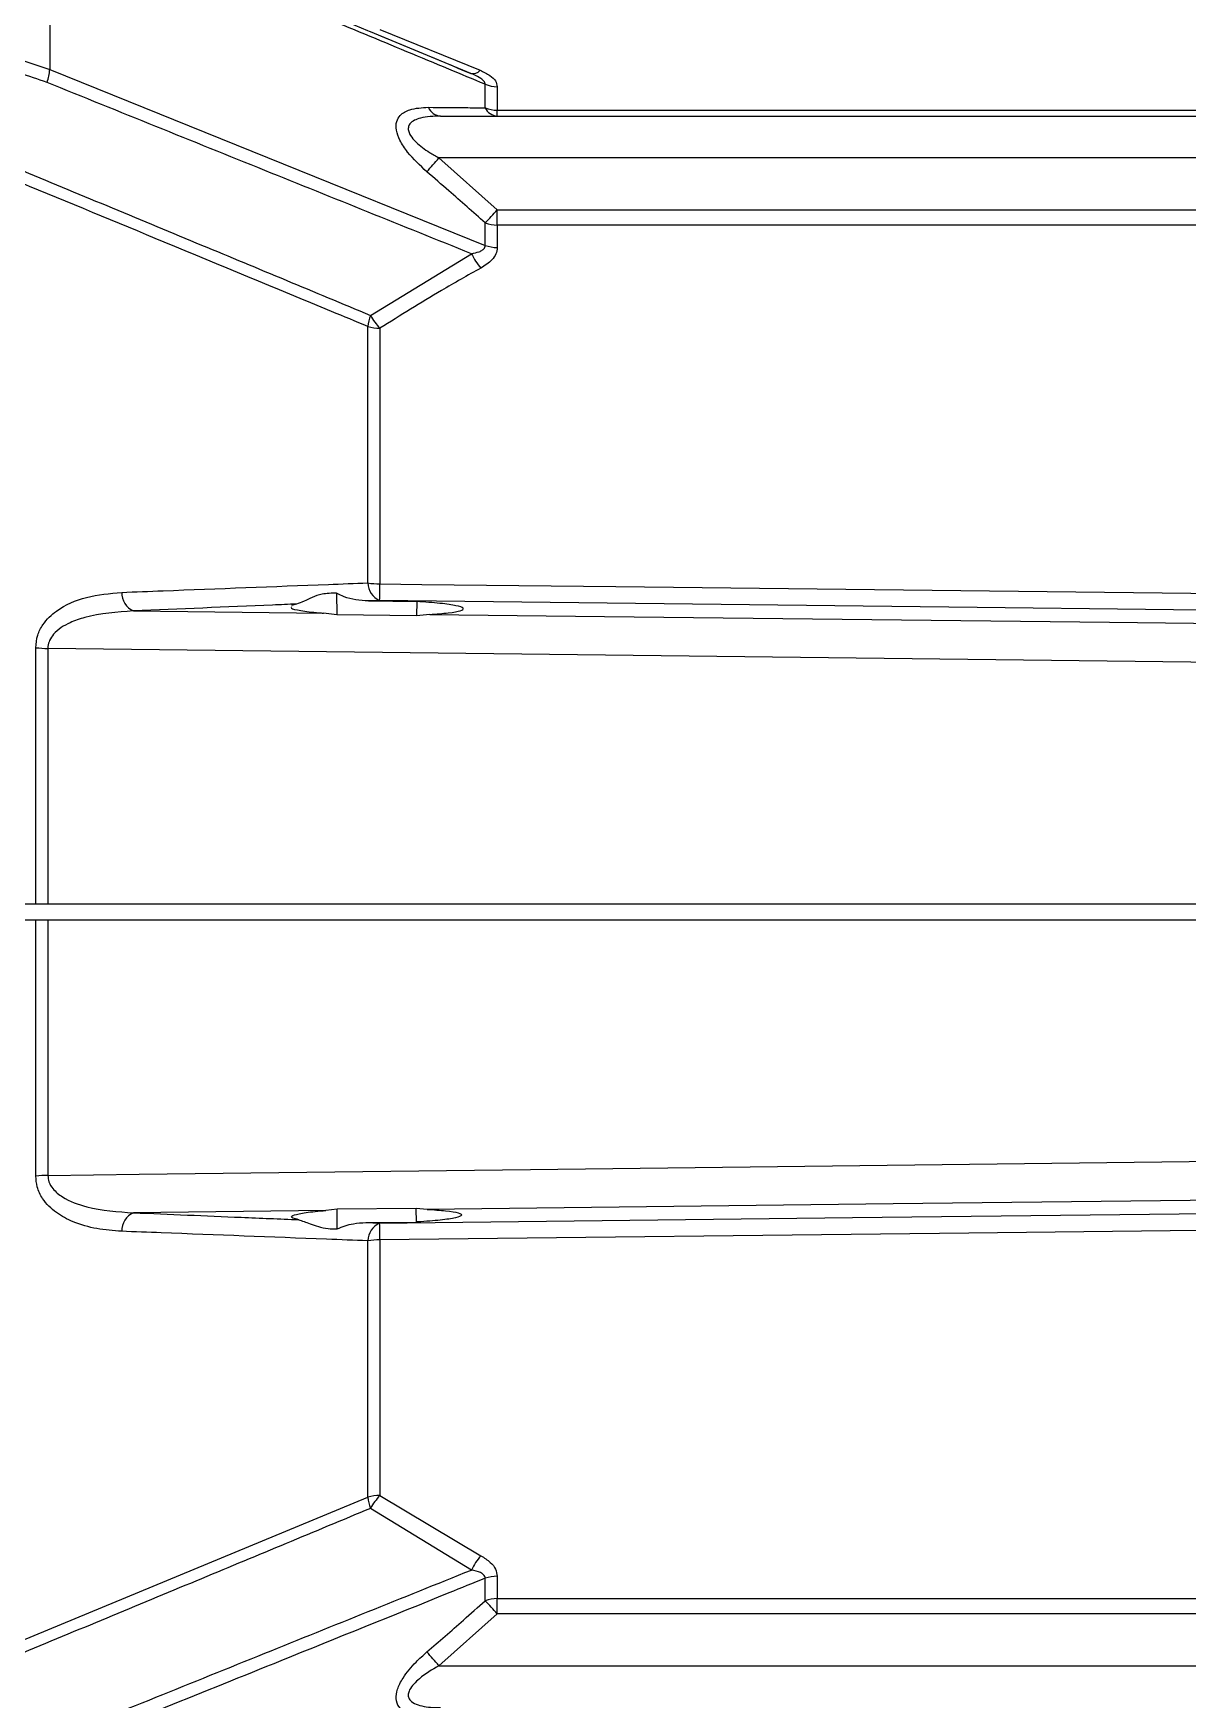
# Model space of a CAD drawing. Extents: x 16.5 to 113.1, y 4.4 to 84.5.
# Drawn here: x 28.105 to 31.056, y 33.892 to 38.153 of the extents above; entities that cross this region are included whole.
import ezdxf

# ---------------------------------------------------------------- set-up
doc = ezdxf.new("R2010")
doc.units = 0
doc.header["$MEASUREMENT"] = 0
doc.layers.add('OBJECT', color=7, linetype='CONTINUOUS')

msp = doc.modelspace()

# ---------------------------------------------------------------- linework, layer by layer
at = {"layer": 'OBJECT'}
for p, q in [((28.1468, 38.4846), (28.1468, 38.061)), ((29.2229, 38.0508), (28.967, 38.1573)), ((28.9909, 38.1629), (29.2468, 38.0587)), ((28.073, 38.0853), (28.1468, 38.061)), ((28.1468, 38.061), (29.2599, 37.6109)), ((29.2599, 37.9628), (29.2599, 38.023)), ((29.2909, 38.0165), (29.2909, 37.9565)), ((29.1458, 37.9415), (33.2007, 37.9415)), ((29.2909, 37.9415), (29.2909, 37.9565)), ((29.2909, 37.9565), (33.2098, 37.9565)), ((29.1418, 37.8344), (29.2909, 37.702)), ((33.2006, 37.8344), (29.1418, 37.8344)), ((29.2909, 37.6628), (29.2909, 37.702)), ((29.2909, 37.702), (33.2083, 37.702)), ((29.2599, 37.6109), (29.2599, 37.6682)), ((29.2909, 37.6628), (29.2909, 37.6057)), ((33.2098, 37.6628), (29.2909, 37.6628)), ((28.9667, 37.432), (29.2247, 37.5897)), ((28.9599, 36.7478), (28.9599, 37.4035)), ((28.9909, 37.3989), (28.9909, 36.7452)), ((28.7774, 36.6936), (28.7647, 36.6899)), ((28.8803, 36.7218), (28.8808, 36.6661)), ((28.9902, 36.7027), (28.9613, 36.7015)), ((28.9613, 36.7015), (29.0851, 36.7)), ((29.0851, 36.7), (29.0847, 36.6638)), ((28.3611, 36.676), (28.8464, 36.6704)), ((28.8808, 36.666), (28.8464, 36.6704)), ((29.0848, 36.6638), (28.8808, 36.666)), ((29.1181, 36.6672), (29.0848, 36.6638)), ((28.1112, 35.9265), (28.1112, 36.5821)), ((28.1422, 36.5804), (28.1422, 35.9265)), ((28.1112, 35.9265), (28.0718, 35.9265)), ((32.8261, 35.9265), (28.1422, 35.9265)), ((28.0718, 35.8865), (28.1112, 35.8865)), ((28.1112, 35.2308), (28.1112, 35.8865)), ((28.1422, 35.8865), (28.1422, 35.2326)), ((28.1422, 35.8865), (32.8261, 35.8865)), ((28.853, 35.1427), (28.3611, 35.137)), ((28.8817, 35.1459), (28.853, 35.1427)), ((28.8813, 35.0958), (28.8818, 35.1459)), ((29.0838, 35.1481), (28.8817, 35.1459)), ((29.1115, 35.1457), (29.0838, 35.1481)), ((29.0841, 35.1133), (29.0838, 35.1481)), ((28.9548, 35.1118), (29.0841, 35.1133)), ((28.9548, 35.1118), (28.9902, 35.1103)), ((28.9599, 34.4095), (28.9599, 35.0652)), ((28.9909, 35.0677), (28.9909, 34.4141)), ((28.0718, 34.0416), (28.9599, 34.4095)), ((28.9909, 34.4141), (29.2489, 34.2599)), ((29.2247, 34.2233), (28.9667, 34.381)), ((29.2599, 34.1448), (29.2599, 34.2021)), ((29.2909, 34.2073), (29.2909, 34.1502)), ((29.2909, 34.1502), (33.2098, 34.1502)), ((29.2909, 34.111), (29.2909, 34.1502)), ((29.2909, 34.111), (29.1418, 33.9786)), ((33.2083, 34.111), (29.2909, 34.111)), ((29.1418, 33.9786), (33.2006, 33.9786))]:
    msp.add_line(p, q, dxfattribs=at)
at = {"layer": 'OBJECT', "flags": 128}
for points in [[(28.9909, 36.7452), (29.0983, 36.744), (29.5942, 36.7383), (31.5781, 36.7155), (33.1005, 36.698)], [(33.0997, 36.6544), (31.8088, 36.6695), (30.5178, 36.6847), (28.9902, 36.7027)], [(29.1181, 36.6672), (29.5652, 36.662), (30.8562, 36.647), (32.3604, 36.6294)], [(32.8837, 36.5229), (32.6337, 36.526), (31.6338, 36.5381), (28.1422, 36.5804)], [(28.1422, 35.2326), (28.3755, 35.2354), (29.3755, 35.2475), (32.8837, 35.29)], [(28.9902, 35.1103), (30.1989, 35.1245), (31.4899, 35.1397), (33.0997, 35.1586)], [(32.3678, 35.1836), (31.5941, 35.1746), (30.3031, 35.1596), (29.1115, 35.1457)], [(33.1005, 35.115), (32.9765, 35.1135), (32.4805, 35.1078), (30.4966, 35.085), (28.9909, 35.0677)]]:
    msp.add_lwpolyline(points, dxfattribs=at)
at = {"layer": 'OBJECT'}
for centre, radius, start, end in [((28.0218, 38.0694), 0.1253, 340.4847, 356.1304), ((29.2283, 38.0744), 0.0242, 257.1665, 319.5537), ((29.2905, 38.0924), 0.0758, 246.1404, 270.2485), ((29.1491, 37.9786), 0.0373, 203.0931, 264.9543), ((29.2937, 37.9789), 0.0375, 205.3826, 265.6122), ((29.2905, 38.0342), 0.0777, 246.7782, 270.2644), ((26.3327, 40.2756), 3.7216, 318.2858, 319.0081), ((26.5312, 40.2034), 3.7246, 317.1048, 317.8101), ((29.2904, 37.7518), 0.089, 249.9497, 270.312), ((29.3702, 37.6594), 0.1613, 205.6079, 221.2588), ((29.2904, 37.6973), 0.0917, 250.5729, 270.3177), ((29.0921, 37.387), 0.1332, 160.2791, 172.9216), ((29.1161, 37.5158), 0.1713, 209.2752, 223.0286), ((28.9903, 37.502), 0.1032, 252.8557, 270.3261), ((29.0104, 36.749), 0.0505, 181.3383, 246.4286), ((28.9901, 36.9239), 0.1787, 260.2576, 270.243), ((25.9095, 36.7751), 3.0815, 358.6543, 359.4453), ((28.3829, 36.7233), 0.052, 179.7531, 245.304), ((28.1414, 36.8413), 0.261, 263.3546, 270.1758), ((28.1414, 34.9717), 0.2609, 89.8241, 96.6466), ((28.3829, 35.0897), 0.052, 114.6954, 180.2475), ((29.0104, 35.064), 0.0505, 113.5704, 178.6621), ((25.9098, 35.0379), 3.0812, 0.5547, 1.3457), ((28.9901, 34.8889), 0.1788, 89.7597, 99.7386), ((28.9903, 34.3109), 0.1032, 89.6763, 107.1408), ((29.0921, 34.4259), 0.1333, 187.0785, 199.7203), ((29.1161, 34.2972), 0.1713, 136.9712, 150.7256), ((29.3702, 34.1536), 0.1613, 138.7416, 154.3917), ((29.2904, 34.1156), 0.0917, 89.6814, 109.4269), ((29.2904, 34.0612), 0.089, 89.6864, 110.0519), ((26.5331, 31.6114), 3.722, 42.1894, 42.8952), ((26.3354, 31.5398), 3.7181, 40.9911, 41.7141)]:
    msp.add_arc(centre, radius, start, end, dxfattribs=at)
for points, knots in [([(28.1395, 38.5006), (28.3249, 38.4238), (28.6861, 38.2742), (29.0472, 38.1239), (29.2229, 38.0508)], [0, 0, 0, 0, 0.513344, 1, 1, 1, 1]), ([(29.2599, 38.023), (29.2289, 38.0359), (29.0549, 38.1082), (28.6839, 38.2624), (28.3438, 38.4031), (28.1468, 38.4846)], [0, 0, 0, 0, 0.083458, 0.469005, 1, 1, 1, 1]), ([(29.2468, 38.0587), (29.2557, 38.0545), (29.2715, 38.0472), (29.2877, 38.0323), (29.2898, 38.0217), (29.2909, 38.0165)], [0, 0, 0, 0, 0.396713, 0.706828, 1, 1, 1, 1]), ([(28.1399, 38.0276), (28.1167, 38.0357), (28.0935, 38.0439), (28.07, 38.0506), (28.07, 38.0506)], [0, 0, 0, 0, 0.999971, 1, 1, 1, 1]), ([(29.2247, 37.5897), (29.0486, 37.6606), (28.6871, 37.8063), (28.3254, 37.9526), (28.1399, 38.0276)], [0, 0, 0, 0, 0.486991, 1, 1, 1, 1]), ([(29.2599, 38.023), (29.2597, 38.0243), (29.2595, 38.027), (29.2558, 38.032), (29.2466, 38.0396), (29.2345, 38.0458), (29.2253, 38.0497), (29.2229, 38.0508)], [0, 0, 0, 0, 0.116851, 0.233193, 0.437976, 0.854435, 1, 1, 1, 1]), ([(29.1108, 37.7992), (29.0934, 37.8154), (29.0665, 37.8403), (29.0416, 37.878), (29.0314, 37.9057), (29.0323, 37.928), (29.0437, 37.9468), (29.0701, 37.9617), (29.0981, 37.9631), (29.1148, 37.964)], [0, 0, 0, 0, 0.224316, 0.34584, 0.447966, 0.550598, 0.643263, 0.78662, 1, 1, 1, 1]), ([(29.1458, 37.9415), (29.128, 37.9409), (29.1038, 37.94), (29.0785, 37.9313), (29.0674, 37.9233), (29.0627, 37.913), (29.0636, 37.9025), (29.0699, 37.8895), (29.0869, 37.8701), (29.1128, 37.8511), (29.1338, 37.839), (29.1418, 37.8344)], [0, 0, 0, 0, 0.252396, 0.341468, 0.431195, 0.49019, 0.549439, 0.60513, 0.701097, 0.88522, 1, 1, 1, 1]), ([(29.1148, 37.964), (29.1463, 37.9637), (29.1949, 37.9633), (29.243, 37.9629), (29.2599, 37.9628)], [0, 0, 0, 0, 0.648491, 1, 1, 1, 1]), ([(28.0787, 37.8014), (28.2308, 37.7382), (28.527, 37.6153), (28.8228, 37.492), (28.9667, 37.432)], [0, 0, 0, 0, 0.513611, 1, 1, 1, 1]), ([(28.9599, 37.4035), (28.9291, 37.4163), (28.7558, 37.4882), (28.4598, 37.611), (28.1945, 37.7207), (28.0718, 37.7714)], [0, 0, 0, 0, 0.104199, 0.585852, 1, 1, 1, 1]), ([(29.2599, 37.6682), (29.229, 37.6957), (29.1796, 37.7397), (29.1296, 37.7829), (29.1108, 37.7992)], [0, 0, 0, 0, 0.624897, 1, 1, 1, 1]), ([(29.2247, 37.5897), (29.2316, 37.591), (29.2418, 37.593), (29.2528, 37.5985), (29.258, 37.6033), (29.2598, 37.6077), (29.2599, 37.6101), (29.2599, 37.6109)], [0, 0, 0, 0, 0.437725, 0.652227, 0.821698, 0.945103, 1, 1, 1, 1]), ([(29.2909, 37.6057), (29.2901, 37.6), (29.2886, 37.5888), (29.2748, 37.5696), (29.2591, 37.5595), (29.2489, 37.553)], [0, 0, 0, 0, 0.263178, 0.525234, 1, 1, 1, 1]), ([(29.2489, 37.553), (29.2151, 37.534), (29.1279, 37.4851), (29.0429, 37.4316), (28.9909, 37.3989)], [0, 0, 0, 0, 0.387427, 1, 1, 1, 1]), ([(28.3308, 36.7235), (28.3661, 36.7249), (28.5424, 36.7317), (28.7522, 36.7398), (28.9263, 36.7465), (28.9599, 36.7478)], [0, 0, 0, 0, 0.167872, 0.839364, 1, 1, 1, 1]), ([(28.1112, 36.5821), (28.1122, 36.593), (28.1142, 36.6146), (28.1322, 36.6482), (28.1722, 36.6861), (28.2417, 36.7153), (28.3004, 36.7207), (28.3308, 36.7235)], [0, 0, 0, 0, 0.101178, 0.201859, 0.374018, 0.675191, 1, 1, 1, 1]), ([(28.7774, 36.6936), (28.7569, 36.6927), (28.6183, 36.6868), (28.4794, 36.681), (28.3611, 36.676)], [0, 0, 0, 0, 0.147984, 1, 1, 1, 1]), ([(28.8803, 36.7218), (28.8674, 36.7214), (28.834, 36.7204), (28.7997, 36.7011), (28.7835, 36.6956), (28.7774, 36.6936)], [0, 0, 0, 0, 0.281228, 0.727865, 1, 1, 1, 1]), ([(28.9613, 36.7015), (28.9399, 36.7029), (28.9113, 36.7049), (28.8866, 36.7184), (28.8803, 36.7218)], [0, 0, 0, 0, 0.74649, 1, 1, 1, 1]), ([(29.1181, 36.6672), (29.135, 36.6684), (29.1702, 36.6708), (29.2002, 36.6765), (29.2076, 36.683), (29.189, 36.6896), (29.1479, 36.6957), (29.106, 36.6986), (29.0851, 36.7)], [0, 0, 0, 0, 0.156109, 0.324409, 0.493191, 0.662433, 0.831758, 1, 1, 1, 1]), ([(28.3611, 36.676), (28.3187, 36.6732), (28.2627, 36.6695), (28.1948, 36.6456), (28.1626, 36.6263), (28.1461, 36.6022), (28.1424, 36.5891), (28.1422, 36.582), (28.1422, 36.5804)], [0, 0, 0, 0, 0.49037, 0.647323, 0.850236, 0.921686, 0.982752, 1, 1, 1, 1]), ([(28.7646, 36.6865), (28.764, 36.6854), (28.7621, 36.6822), (28.7862, 36.6768), (28.8198, 36.6726), (28.8427, 36.6707), (28.8464, 36.6704)], [0, 0, 0, 0, 0.17976, 0.554414, 0.928994, 1, 1, 1, 1]), ([(28.1422, 35.9265), (28.1352, 35.9265), (28.1243, 35.9265), (28.1146, 35.9265), (28.1112, 35.9265)], [0, 0, 0, 0, 0.643567, 1, 1, 1, 1]), ([(28.1112, 35.8865), (28.1175, 35.8865), (28.1275, 35.8865), (28.1383, 35.8865), (28.1422, 35.8865)], [0, 0, 0, 0, 0.643557, 1, 1, 1, 1]), ([(28.3308, 35.0895), (28.3094, 35.091), (28.2667, 35.0942), (28.2103, 35.1105), (28.1626, 35.1355), (28.1308, 35.1662), (28.1137, 35.2003), (28.1119, 35.2214), (28.1112, 35.2308)], [0, 0, 0, 0, 0.227374, 0.454239, 0.628217, 0.803358, 0.912624, 1, 1, 1, 1]), ([(28.1422, 35.2326), (28.1427, 35.2269), (28.144, 35.2143), (28.1567, 35.1943), (28.1879, 35.1693), (28.2575, 35.1439), (28.3207, 35.1397), (28.3611, 35.137)], [0, 0, 0, 0, 0.062411, 0.139207, 0.265334, 0.530912, 1, 1, 1, 1]), ([(28.3611, 35.137), (28.4529, 35.1331), (28.5937, 35.1272), (28.7342, 35.1212), (28.7832, 35.1191)], [0, 0, 0, 0, 0.65133, 1, 1, 1, 1]), ([(28.7832, 35.1191), (28.7775, 35.1205), (28.7638, 35.1238), (28.7646, 35.1297), (28.7891, 35.1361), (28.8241, 35.1404), (28.8482, 35.1423), (28.853, 35.1427)], [0, 0, 0, 0, 0.17772, 0.430152, 0.683138, 0.93607, 1, 1, 1, 1]), ([(28.7832, 35.1191), (28.7921, 35.1161), (28.811, 35.1096), (28.8471, 35.0958), (28.8736, 35.0958), (28.8813, 35.0958)], [0, 0, 0, 0, 0.388576, 0.820972, 1, 1, 1, 1]), ([(29.1115, 35.1457), (29.1284, 35.1446), (29.1637, 35.1422), (29.1948, 35.1368), (29.2038, 35.1305), (29.1876, 35.1239), (29.1482, 35.1179), (29.1081, 35.1147), (29.0853, 35.1133), (29.0841, 35.1133)], [0, 0, 0, 0, 0.15394, 0.320562, 0.487663, 0.655244, 0.822937, 0.990327, 1, 1, 1, 1]), ([(28.9599, 35.0652), (28.9248, 35.0665), (28.7491, 35.0733), (28.5394, 35.0814), (28.3646, 35.0882), (28.3308, 35.0895)], [0, 0, 0, 0, 0.167872, 0.839364, 1, 1, 1, 1]), ([(28.8813, 35.0958), (28.8951, 35.1011), (28.9188, 35.1103), (28.9441, 35.1113), (28.9548, 35.1118)], [0, 0, 0, 0, 0.5799621, 1, 1, 1, 1]), ([(28.9667, 34.381), (28.8228, 34.321), (28.527, 34.1976), (28.2308, 34.0747), (28.0787, 34.0116)], [0, 0, 0, 0, 0.486388, 1, 1, 1, 1]), ([(28.1399, 33.7854), (28.3254, 33.8604), (28.6871, 34.0067), (29.0486, 34.1524), (29.2247, 34.2233)], [0, 0, 0, 0, 0.513008, 1, 1, 1, 1]), ([(29.2599, 34.2021), (29.2597, 34.2038), (29.2594, 34.2073), (29.2554, 34.2125), (29.2446, 34.2194), (29.2329, 34.2217), (29.2247, 34.2233)], [0, 0, 0, 0, 0.128046, 0.255389, 0.479323, 1, 1, 1, 1]), ([(29.2489, 34.2599), (29.2574, 34.2546), (29.2727, 34.245), (29.288, 34.2263), (29.2899, 34.2134), (29.2909, 34.2073)], [0, 0, 0, 0, 0.395773, 0.712486, 1, 1, 1, 1]), ([(29.2599, 34.2021), (29.2289, 34.1896), (29.0549, 34.1193), (28.6839, 33.9696), (28.3438, 33.8318), (28.1468, 33.752)], [0, 0, 0, 0, 0.083466, 0.469044, 1, 1, 1, 1]), ([(29.1108, 34.0138), (29.1421, 34.0409), (29.1921, 34.0842), (29.2414, 34.1283), (29.2599, 34.1448)], [0, 0, 0, 0, 0.624895, 1, 1, 1, 1]), ([(29.1148, 33.849), (29.0936, 33.8503), (29.0636, 33.8522), (29.0383, 33.8722), (29.0305, 33.8927), (29.0346, 33.9192), (29.0514, 33.9521), (29.0786, 33.9848), (29.1014, 34.0053), (29.1108, 34.0138)], [0, 0, 0, 0, 0.269459, 0.381209, 0.493906, 0.593567, 0.708386, 0.879635, 1, 1, 1, 1]), ([(29.1418, 33.9786), (29.1243, 33.9682), (29.1009, 33.9543), (29.0768, 33.9319), (29.0666, 33.9182), (29.0626, 33.9057), (29.064, 33.8953), (29.0721, 33.8852), (29.0939, 33.875), (29.1209, 33.8718), (29.1412, 33.8715), (29.1458, 33.8715)], [0, 0, 0, 0, 0.248555, 0.333334, 0.418737, 0.477067, 0.535602, 0.604492, 0.713168, 0.934337, 1, 1, 1, 1])]:
    msp.add_open_spline(points, degree=3, knots=knots, dxfattribs=at)

doc.saveas('drawing.dxf')
